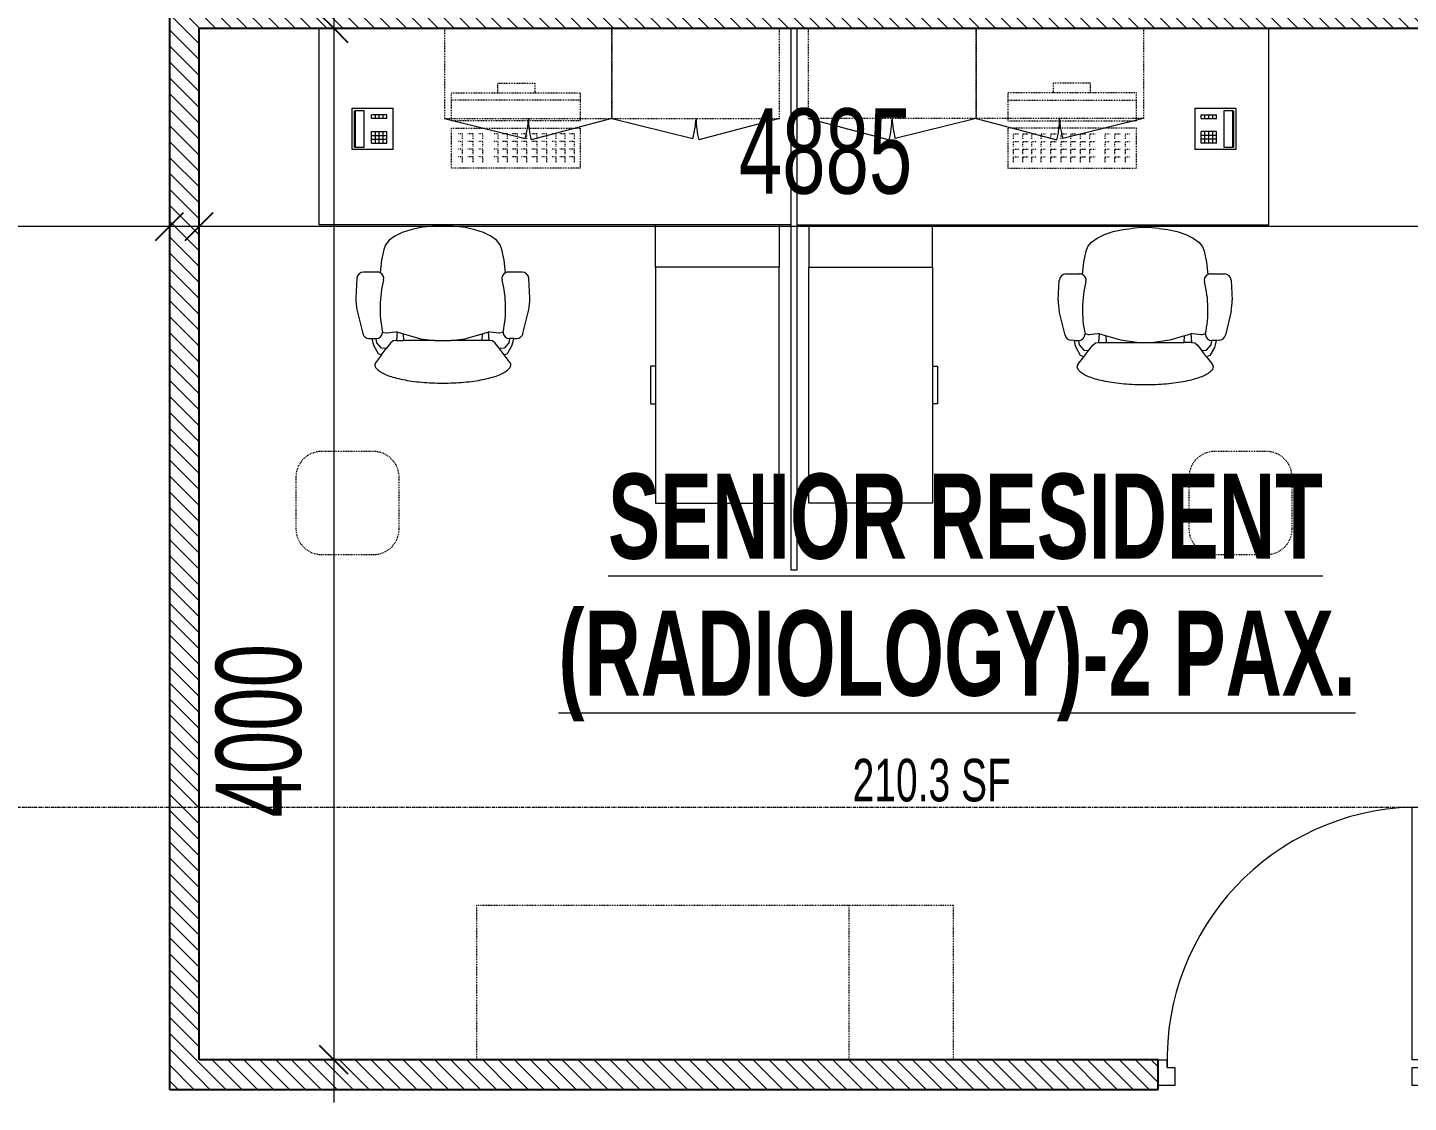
# Model space of a CAD drawing. Header units: millimetres. Extents: x -25222 to 91371, y -63339 to 20835.
# Drawn here: x 7885 to 13240, y -50534 to -46366 of the extents above; entities that cross this region are included whole.
import ezdxf

# ---------------------------------------------------------------- set-up
doc = ezdxf.new("R2010")
doc.units = ezdxf.units.MM
for name, pattern in [('Dash', [6.35, 3.175, -3.175]), ('Dash_2_', [6.35, 3.175, -3.175]), ('Grid Line', [22.225, 12.7, -3.175, 3.175, -3.175])]:
    doc.linetypes.add(name, pattern=pattern)
for name, color, linetype, lineweight in [('A-ANNO-DIMS', 211, 'Continuous', 9), ('A-ANNO-DIMS-110', 211, 'Continuous', 9), ('A-AREA-IDEN', 2, 'Continuous', 9), ('A-DOOR', 31, 'Continuous', 5), ('A-DOOR-FRAM', 31, 'Continuous', 5), ('A-GLAZ-CURT', 52, 'Continuous', 5), ('A-WALL', 113, 'Continuous', 5), ('A-WALL-PATT', 111, 'Continuous', 25), ('E-COMM', 2, 'Continuous', 5), ('I-FURN', 30, 'Continuous', 5), ('Q-CASE', 31, 'Continuous', 5), ('Q-CASE-HDLN', 31, 'Dash_2_', 5), ('Q-SPCQ', 91, 'Continuous', 5), ('S-GRID', 1, 'Continuous', 9)]:
    doc.layers.add(name, color=color, linetype=linetype, lineweight=lineweight)
doc.styles.add('Swis721 Cn BT_3', font='swissc.ttf', dxfattribs={"width": 0.8, "height": 165})
doc.styles.add('Swis721 Cn BT_9', font='swissc.ttf', dxfattribs={"width": 0.8, "height": 330})
doc.styles.add('Swis721 Cn BT_B', font='swisscb.ttf', dxfattribs={"width": 0.8, "height": 330})
doc.dimstyles.new('Diagonal_-3_mm_Swiss', dxfattribs={"dimscale": 304.8, "dimtxt": 333.106598, "dimasz": 0.360892, "dimexe": 0.360892, "dimexo": 0.541339, "dimgap": 0.072178, "dimtad": 1, "dimdec": 0, "dimzin": 0, "dimdsep": 46, "dimtxsty": 'Swis721 Cn BT_9', "dimblk1": 'OBLIQUE', "dimblk2": 'OBLIQUE', "dimsah": 1, "dimcen": 0.09, "dimdle": 0.541339, "dimazin": 0, "dimtfac": 1, "dimtdec": 4, "dimtix": 1, "dimtmove": 0, "dimatfit": 3, "dimfxl": 1, "dimtvp": 1, "dimtolj": 1, "dimtzin": 0, "dimarcsym": 2})
doc.dimstyles.new('Diagonal_-3_mm_Swiss_1', dxfattribs={"dimscale": 304.8, "dimtxt": 333.106598, "dimasz": 0.360892, "dimexe": 0.360892, "dimexo": 0.541339, "dimgap": 0.072178, "dimtad": 1, "dimdec": 0, "dimzin": 0, "dimdsep": 46, "dimtxsty": 'Swis721 Cn BT_9', "dimblk1": 'OBLIQUE', "dimblk2": 'OBLIQUE', "dimsah": 1, "dimcen": 0.09, "dimdle": 0.541339, "dimazin": 0, "dimtfac": 1, "dimtdec": 4, "dimtix": 1, "dimtmove": 2, "dimatfit": 3, "dimfxl": 1, "dimtvp": 1, "dimtolj": 1, "dimtzin": 0, "dimarcsym": 2})
pattern_1 = [(315, (14219.89, -54691.457), (30.869454, 30.869454), [])]

# ---------------------------------------------------------------- blocks, each defined once
blk = doc.blocks.new('CUPBOARD_wall_mount_double_door_adj_shelves - FIJO-146 _waterproof_-3240679-4_ FOURTH FLOOR - GA PLAN')
at = {"layer": 'Q-CASE', "color": 53, "lineweight": 9}
for p, q in [((-280.3, 350), (33.1, 432.8)), ((369.7, 350), (56.6, 427.4))]:
    blk.add_line(p, q, dxfattribs=at)
for centre, radius, start, end in [((-281.6, 350), 325.4, 360, 14.7356), ((370.7, 335.9), 327.2, 163.7618, 177.5361)]:
    blk.add_arc(centre, radius, start, end, dxfattribs=at)
at = {"layer": 'Q-CASE-HDLN', "color": 53, "linetype": 'Dash', "lineweight": 9}
for p, q in [((369.7, 350), (-280.3, 350)), ((-280.3, 350), (-280.3, 0)), ((369.7, 0), (369.7, 350)), ((-280.3, 0), (369.7, 0))]:
    blk.add_line(p, q, dxfattribs=at)
blk = doc.blocks.new('HermanMiller_Seating_AE11_Aeron_WorkChair - Std Tlt Adj Arms FabPds Size A-408849-4_ FOURTH FLOOR - GA PLAN')
at = {"layer": 'I-FURN', "color": 53, "lineweight": 9}
for p, q in [((-3.8, 333), (-96.8, 310.9)), ((117.2, 333), (39.3, 337)), ((-144.5, 268.2), (-174.6, 250.8)), ((-133.3, 271.4), (-144.5, 268.2)), ((-116.6, 274.8), (-133.3, 271.4)), ((-116.6, 274.8), (-117, 258.1)), ((-116.3, 286.7), (-116.6, 274.8)), ((141.3, 254.8), (141.3, 307.6)), ((-180.3, 238.1), (-210.6, 261.4)), ((-174.6, 250.8), (-180.3, 238.1)), ((-180.3, 238.1), (-154.1, 218)), ((-155.6, 225.4), (-154, 238.1)), ((-154.1, 218), (-155.6, 225.4)), ((-135.1, 203.5), (-154.1, 218)), ((-154, 238.1), (-133.3, 255.5)), ((-133.3, 255.5), (-117, 258.1)), ((-91.7, 233.4), (-95, 219.8)), ((-95, 219.8), (-95, 216.8)), ((-95, 216.8), (-92.1, 196)), ((187.1, 237.6), (138.4, 243)), ((229.2, 228.4), (187.1, 237.6)), ((247.2, 222.1), (229.2, 228.4)), ((264.4, 207.9), (247.2, 222.1)), ((-126.2, 193.1), (-135.1, 203.5)), ((-124.7, 179.7), (-126.2, 193.1)), ((-124.7, 179.7), (-124.6, 151.4)), ((-90.6, 176.6), (-124.7, 179.7)), ((-92.1, 196), (-90.6, 182.7)), ((-90.6, 182.7), (-90.6, 176.6)), ((280.2, 186.3), (264.4, 207.9)), ((294, 158.1), (280.2, 186.3)), ((-124.6, 151.4), (-98.7, 152.9)), ((-124.1, 32.9), (-124.6, 151.4)), ((-98.7, 152.9), (-115.8, 95)), ((305.3, 124.2), (294, 158.1)), ((313.7, 86), (305.3, 124.2)), ((-117.3, 86.1), (-124.1, 32.9)), ((-115.8, 95), (-117.3, 86.1)), ((317.7, 54.1), (313.7, 86)), ((-124.6, -151.4), (-124.1, -32.9)), ((-124.1, -32.9), (-117.3, -86.1)), ((-117.3, -86.1), (-115.8, -95)), ((-115.8, -95), (-98.7, -152.9)), ((305.3, -124.2), (313.7, -86)), ((313.7, -86), (317.7, -54.1)), ((-124.7, -179.7), (-124.6, -151.4)), ((-98.7, -152.9), (-124.6, -151.4)), ((280.2, -186.3), (294, -158.1)), ((294, -158.1), (305.3, -124.2)), ((-154.1, -218), (-135.1, -203.5)), ((-135.1, -203.5), (-126.2, -193.1)), ((-126.2, -193.1), (-124.7, -179.7)), ((-124.7, -179.7), (-90.6, -176.6)), ((-92.1, -196), (-95, -216.8)), ((-90.6, -182.7), (-92.1, -196)), ((-90.6, -176.6), (-90.6, -182.7)), ((247.2, -222.1), (264.4, -207.9)), ((264.4, -207.9), (280.2, -186.3)), ((-210.6, -261.4), (-180.3, -238.1)), ((-180.3, -238.1), (-154.1, -218)), ((-180.3, -238.1), (-174.6, -250.8)), ((-174.6, -250.8), (-144.5, -268.2)), ((-155.6, -225.4), (-154.1, -218)), ((-154, -238.1), (-155.6, -225.4)), ((-133.3, -255.5), (-154, -238.1)), ((-117, -258.1), (-133.3, -255.5)), ((-116.6, -274.8), (-117, -258.1)), ((-95, -216.8), (-95, -219.8)), ((-95, -219.8), (-91.7, -233.4)), ((138.4, -243), (187.1, -237.6)), ((141.3, -307.6), (141.3, -254.8)), ((187.1, -237.6), (229.2, -228.4)), ((229.2, -228.4), (247.2, -222.1)), ((-144.5, -268.2), (-133.3, -271.4)), ((-133.3, -271.4), (-116.6, -274.8)), ((-116.6, -274.8), (-116.3, -286.7)), ((-96.8, -310.9), (-3.8, -333)), ((39.3, -337), (117.2, -333))]:
    blk.add_line(p, q, dxfattribs=at)
for centre, radius, start, end in [((31.5, 184.8), 152.4, 87.0643, 103.3925), ((115.9, 307.6), 25.4, 0, 87.0643), ((-90.9, 286.2), 25.4, 103.3925, 178.698), ((-217.6, 252.3), 11.4, 52.4809, 89.3775), ((-91.6, 258.8), 25.4, 181.636, 262.725), ((-91.6, 258.8), 25.4, 262.725, 269.798), ((2.2, -197.8), 441.3, 75.7341, 102.2737), ((116.8, 252.9), 23.8, 255.7341, 335.4422), ((115.9, 254.8), 25.4, 332.4862, 360), ((456.9, -25.1), 583.5, 159.7776, 162.2357), ((-110.7, 0), 431.8, 352.8004, 7.1996), ((698.9, 0), 823.7, 177.709, 182.291), ((456.9, 25.1), 583.5, 197.7643, 200.2224), ((-217.6, -252.3), 11.4, 270.6225, 307.5191), ((-91.6, -258.8), 25.4, 97.275, 178.364), ((-91.6, -258.8), 25.4, 90.202, 97.275), ((2.2, 197.8), 441.3, 257.7263, 284.2659), ((116.8, -252.9), 23.8, 24.5578, 104.2659), ((115.9, -254.8), 25.4, 360, 27.5138), ((-90.9, -286.2), 25.4, 181.302, 256.6075), ((115.9, -307.6), 25.4, 272.9357, 360), ((31.5, -184.8), 152.4, 256.6075, 272.9357)]:
    blk.add_arc(centre, radius, start, end, dxfattribs=at)
blk.add_open_spline([(-217.5, 263.8), (-221.3, 263.8), (-228.7, 261.6), (-239.8, 251.9), (-250.3, 236), (-259.9, 214.3), (-268.5, 187.3), (-275.9, 155.7), (-281.8, 120.2), (-287.6, 69), (-290, 13.8), (-288.8, -41.4), (-285.3, -95.3), (-276.6, -157.6), (-260.4, -216.9), (-243.5, -248.7), (-228.7, -261.6), (-221.3, -263.8), (-217.5, -263.8)], degree=3, knots=[0, 0, 0, 0, 0.05, 0.1, 0.15, 0.2, 0.25, 0.3, 0.35, 0.4, 0.5, 0.55, 0.6, 0.7, 0.8, 0.9, 0.95, 1, 1, 1, 1], dxfattribs=at)
blk = doc.blocks.new('COMPUTER_desktop - ITNE-007-373771-4_ FOURTH FLOOR - GA PLAN')
at = {"layer": 'Q-SPCQ', "color": 53, "linetype": 'Dash', "lineweight": 9}
for p, q in [((-500, 155), (0, 155)), ((-500, 0), (-500, 155)), ((-478, 131), (-478, 111)), ((-478, 111), (-458, 111)), ((-440.8, 131), (-440.8, 111)), ((-440.8, 111), (-420.8, 111)), ((-406.5, 131), (-406.5, 111)), ((-406.5, 111), (-386.5, 111)), ((-370.5, 131), (-370.5, 111)), ((-370.5, 111), (-350.5, 111)), ((-332.1, 131), (-332.1, 111)), ((-332.1, 111), (-312.1, 111)), ((-292.3, 131), (-292.3, 111)), ((-292.3, 111), (-272.3, 111)), ((-255.8, 131), (-255.8, 111)), ((-255.8, 111), (-235.8, 111)), ((-217.3, 131), (-217.3, 111)), ((-217.3, 111), (-197.3, 111)), ((-181.4, 131), (-181.4, 111)), ((-181.4, 111), (-161.4, 111)), ((-122.2, 131), (-122.2, 111)), ((-122.2, 111), (-102.2, 111)), ((-84.2, 131), (-84.2, 111)), ((-84.2, 111), (-64.2, 111)), ((-43.2, 131), (-43.2, 111)), ((-43.2, 111), (-23.2, 111)), ((0, 155), (0, 0)), ((-478, 101), (-478, 81)), ((-478, 81), (-458, 81)), ((-478, 71), (-478, 51)), ((-440.8, 101), (-440.8, 81)), ((-440.8, 81), (-420.8, 81)), ((-440.8, 71), (-440.8, 51)), ((-406.5, 101), (-406.5, 81)), ((-406.5, 81), (-386.5, 81)), ((-406.5, 71), (-406.5, 51)), ((-370.5, 101), (-370.5, 81)), ((-370.5, 81), (-350.5, 81)), ((-370.5, 71), (-370.5, 51)), ((-332.1, 101), (-332.1, 81)), ((-332.1, 81), (-312.1, 81)), ((-332.1, 71), (-332.1, 51)), ((-292.3, 101), (-292.3, 81)), ((-292.3, 81), (-272.3, 81)), ((-292.3, 71), (-292.3, 51)), ((-255.8, 101), (-255.8, 81)), ((-255.8, 81), (-235.8, 81)), ((-255.8, 71), (-255.8, 51)), ((-217.3, 101), (-217.3, 81)), ((-217.3, 81), (-197.3, 81)), ((-217.3, 71), (-217.3, 51)), ((-181.4, 101), (-181.4, 81)), ((-181.4, 81), (-161.4, 81)), ((-181.4, 71), (-181.4, 51)), ((-122.2, 101), (-122.2, 81)), ((-122.2, 81), (-102.2, 81)), ((-122.2, 71), (-122.2, 51)), ((-84.2, 101), (-84.2, 81)), ((-84.2, 81), (-64.2, 81)), ((-84.2, 71), (-84.2, 51)), ((-43.2, 101), (-43.2, 81)), ((-43.2, 81), (-23.2, 81)), ((-43.2, 71), (-43.2, 51)), ((0, 0), (-500, 0)), ((-478, 51), (-458, 51)), ((-478, 41), (-478, 21)), ((-478, 21), (-458, 21)), ((-440.8, 51), (-420.8, 51)), ((-440.8, 41), (-440.8, 21)), ((-440.8, 21), (-420.8, 21)), ((-406.5, 51), (-386.5, 51)), ((-406.5, 41), (-406.5, 21)), ((-406.5, 21), (-386.5, 21)), ((-370.5, 51), (-350.5, 51)), ((-370.5, 41), (-370.5, 21)), ((-370.5, 21), (-350.5, 21)), ((-332.1, 51), (-312.1, 51)), ((-332.1, 41), (-332.1, 21)), ((-332.1, 21), (-312.1, 21)), ((-292.3, 51), (-272.3, 51)), ((-292.3, 41), (-292.3, 21)), ((-292.3, 21), (-272.3, 21)), ((-255.8, 51), (-235.8, 51)), ((-255.8, 41), (-255.8, 21)), ((-255.8, 21), (-235.8, 21)), ((-217.3, 51), (-197.3, 51)), ((-217.3, 41), (-217.3, 21)), ((-217.3, 21), (-197.3, 21)), ((-181.4, 51), (-161.4, 51)), ((-181.4, 41), (-181.4, 21)), ((-181.4, 21), (-161.4, 21)), ((-122.2, 51), (-102.2, 51)), ((-122.2, 41), (-122.2, 21)), ((-122.2, 21), (-102.2, 21)), ((-84.2, 51), (-64.2, 51)), ((-84.2, 41), (-84.2, 21)), ((-84.2, 21), (-64.2, 21)), ((-43.2, 51), (-23.2, 51)), ((-43.2, 41), (-43.2, 21)), ((-43.2, 21), (-23.2, 21)), ((0, 0), (-500, 0)), ((-500, -138), (-500, -29)), ((-500, -29), (0, -29)), ((0, -29), (0, -138)), ((-500, -109), (0, -109)), ((0, -138), (-500, -138)), ((-323.1, -175), (-323.1, -138)), ((-179.5, -138), (-179.5, -175)), ((-179.5, -175), (-323.1, -175))]:
    blk.add_line(p, q, dxfattribs=at)
blk = doc.blocks.new('TELEPHONE_handset2 - ITNE-049-356145-4_ FOURTH FLOOR - GA PLAN')
at = {"layer": 'E-COMM', "color": 53, "lineweight": 9}
for p, q in [((-80, -80), (-80, 80)), ((-80, 80), (80, 80)), ((-70, 70), (70, 70)), ((-70, 70), (-70, 68.1)), ((70, 68.1), (-70, 68.1)), ((-70, 68.1), (-70, 33.2)), ((70, 70), (70, 68.1)), ((70, 33.2), (70, 68.1)), ((80, 80), (80, -80)), ((-70, 33.2), (70, 33.2)), ((-55, 4.7), (-10, 4.7)), ((-55, 4.7), (-55, -55.1)), ((-40, 4.7), (-40, -55.1)), ((-25, 4.7), (-25, -55.1)), ((-10, 4.7), (-10, -55.1)), ((40, 4.7), (55, 4.7)), ((40, -55.1), (40, 4.7)), ((55, -55.1), (55, 4.7)), ((-55, -10.2), (-10, -10.2)), ((-55, -25.2), (-10, -25.2)), ((-55, -40.1), (-10, -40.1)), ((40, -10.2), (55, -10.2)), ((40, -25.2), (55, -25.2)), ((40, -40.1), (55, -40.1)), ((-80, -80), (80, -80)), ((-55, -55.1), (-10, -55.1)), ((40, -55.1), (55, -55.1))]:
    blk.add_line(p, q, dxfattribs=at)
blk = doc.blocks.new('STOOL_adj_mobile - FQBS-052-373576-4_ FOURTH FLOOR - GA PLAN')
at = {"layer": 'I-FURN', "color": 53, "linetype": 'Dash', "lineweight": 9}
for p, q in [((-150, -90), (-350, -90)), ((-450, -190), (-450, -390)), ((-50, -390), (-50, -190)), ((-350, -490), (-150, -490))]:
    blk.add_line(p, q, dxfattribs=at)
for centre, start, end in [((-350, -190), 90, 180), ((-150, -190), 360, 90), ((-350, -390), 180, 270), ((-150, -390), 270, 0)]:
    blk.add_arc(centre, 100, start, end, dxfattribs=at)
blk = doc.blocks.new('Steelcase_Studio_HeightAdjustableDesk_SlimLeg - 72W-V86-4_ FOURTH FLOOR - GA PLAN')
at = {"layer": 'I-FURN', "color": 53, "lineweight": 9}
for p, q in [((0, 0), (0, 762)), ((1828.8, 0), (0, 0))]:
    blk.add_line(p, q, dxfattribs=at)
blk = doc.blocks.new('Steelcase - Currency Enhanced - Lateral File - 1H - 18_875D x 36W-V34-4_ FOURTH FLOOR - GA PLAN')
at = {"layer": 'I-FURN', "color": 53, "lineweight": 9}
for p, q in [((0, 479.4), (164.6, 479.4)), ((0, 0), (0, 479.4)), ((164.6, 0), (0, 0))]:
    blk.add_line(p, q, dxfattribs=at)
blk = doc.blocks.new('Steelcase - Currency Enhanced - Lateral File - 1H - 18_875D x 36W-V35-4_ FOURTH FLOOR - GA PLAN')
at = {"layer": 'I-FURN', "color": 53, "lineweight": 9}
for p, q in [((914.4, 0), (0, 0)), ((0, 0), (0, -479.4)), ((914.4, -479.4), (914.4, 0)), ((0, -479.4), (914.4, -479.4)), ((384.2, -479.4), (384.2, -498.6)), ((530.2, -498.6), (530.2, -479.4)), ((384.2, -498.6), (530.2, -498.6))]:
    blk.add_line(p, q, dxfattribs=at)
blk = doc.blocks.new('CUPBOARD_wall_mount_double_door_adj_shelves - FIJO-146 _waterproof_-3240680-4_ FOURTH FLOOR - GA PLAN')
at = {"layer": 'Q-CASE', "color": 53, "lineweight": 9}
for p, q in [((-280.3, -350), (33.1, -432.8)), ((369.7, -350), (56.6, -427.4))]:
    blk.add_line(p, q, dxfattribs=at)
for centre, radius, start, end in [((-281.6, -350), 325.4, 345.2644, 0), ((370.7, -335.9), 327.2, 182.4639, 196.2382)]:
    blk.add_arc(centre, radius, start, end, dxfattribs=at)
at = {"layer": 'Q-CASE-HDLN', "color": 53, "linetype": 'Dash', "lineweight": 9}
for p, q in [((-280.3, -350), (-280.3, 0)), ((-280.3, 0), (369.7, 0)), ((369.7, 0), (369.7, -350)), ((369.7, -350), (-280.3, -350))]:
    blk.add_line(p, q, dxfattribs=at)
blk = doc.blocks.new('HermanMiller_Seating_AE11_Aeron_WorkChair - Std Tlt Adj Arms FabPds Size A-438281-4_ FOURTH FLOOR - GA PLAN')
at = {"layer": 'I-FURN', "color": 53, "lineweight": 9}
for p, q in [((-96.8, 310.9), (-3.8, 333)), ((39.3, 337), (117.2, 333)), ((-174.6, 250.8), (-144.5, 268.2)), ((-144.5, 268.2), (-133.3, 271.4)), ((-133.3, 271.4), (-116.6, 274.8)), ((-116.6, 274.8), (-117, 258.1)), ((-116.6, 274.8), (-116.3, 286.7)), ((141.3, 307.6), (141.3, 254.8)), ((-210.6, 261.4), (-180.3, 238.1)), ((-180.3, 238.1), (-174.6, 250.8)), ((-180.3, 238.1), (-154.1, 218)), ((-154, 238.1), (-155.6, 225.4)), ((-155.6, 225.4), (-154.1, 218)), ((-154.1, 218), (-135.1, 203.5)), ((-133.3, 255.5), (-154, 238.1)), ((-117, 258.1), (-133.3, 255.5)), ((-95, 219.8), (-91.7, 233.4)), ((-95, 216.8), (-95, 219.8)), ((-92.1, 196), (-95, 216.8)), ((138.4, 243), (187.1, 237.6)), ((187.1, 237.6), (229.2, 228.4)), ((229.2, 228.4), (247.2, 222.1)), ((247.2, 222.1), (264.4, 207.9)), ((-135.1, 203.5), (-126.2, 193.1)), ((-126.2, 193.1), (-124.7, 179.7)), ((-124.7, 179.7), (-124.6, 151.4)), ((-124.7, 179.7), (-90.6, 176.6)), ((-90.6, 182.7), (-92.1, 196)), ((-90.6, 176.6), (-90.6, 182.7)), ((264.4, 207.9), (280.2, 186.3)), ((280.2, 186.3), (294, 158.1)), ((-98.7, 152.9), (-124.6, 151.4)), ((-124.6, 151.4), (-124.1, 32.9)), ((-115.8, 95), (-98.7, 152.9)), ((294, 158.1), (305.3, 124.2)), ((305.3, 124.2), (313.7, 86)), ((-124.1, 32.9), (-117.3, 86.1)), ((-117.3, 86.1), (-115.8, 95)), ((313.7, 86), (317.7, 54.1)), ((-124.1, -32.9), (-124.6, -151.4)), ((-117.3, -86.1), (-124.1, -32.9)), ((-115.8, -95), (-117.3, -86.1)), ((-98.7, -152.9), (-115.8, -95)), ((313.7, -86), (305.3, -124.2)), ((317.7, -54.1), (313.7, -86)), ((-124.7, -179.7), (-124.6, -151.4)), ((-124.6, -151.4), (-98.7, -152.9)), ((294, -158.1), (280.2, -186.3)), ((305.3, -124.2), (294, -158.1)), ((-135.1, -203.5), (-154.1, -218)), ((-126.2, -193.1), (-135.1, -203.5)), ((-124.7, -179.7), (-126.2, -193.1)), ((-90.6, -176.6), (-124.7, -179.7)), ((-95, -216.8), (-92.1, -196)), ((-92.1, -196), (-90.6, -182.7)), ((-90.6, -182.7), (-90.6, -176.6)), ((264.4, -207.9), (247.2, -222.1)), ((280.2, -186.3), (264.4, -207.9)), ((-180.3, -238.1), (-210.6, -261.4)), ((-180.3, -238.1), (-154.1, -218)), ((-174.6, -250.8), (-180.3, -238.1)), ((-144.5, -268.2), (-174.6, -250.8)), ((-154.1, -218), (-155.6, -225.4)), ((-155.6, -225.4), (-154, -238.1)), ((-154, -238.1), (-133.3, -255.5)), ((-133.3, -255.5), (-117, -258.1)), ((-116.6, -274.8), (-117, -258.1)), ((-95, -219.8), (-95, -216.8)), ((-91.7, -233.4), (-95, -219.8)), ((187.1, -237.6), (138.4, -243)), ((141.3, -254.8), (141.3, -307.6)), ((229.2, -228.4), (187.1, -237.6)), ((247.2, -222.1), (229.2, -228.4)), ((-133.3, -271.4), (-144.5, -268.2)), ((-116.6, -274.8), (-133.3, -271.4)), ((-116.3, -286.7), (-116.6, -274.8)), ((-3.8, -333), (-96.8, -310.9)), ((117.2, -333), (39.3, -337))]:
    blk.add_line(p, q, dxfattribs=at)
for centre, radius, start, end in [((31.5, 184.8), 152.4, 87.0643, 103.3925), ((115.9, 307.6), 25.4, 0, 87.0643), ((-90.9, 286.2), 25.4, 103.3925, 178.698), ((-217.6, 252.3), 11.4, 52.4809, 89.3775), ((-91.6, 258.8), 25.4, 181.636, 262.725), ((-91.6, 258.8), 25.4, 262.725, 269.798), ((2.2, -197.8), 441.3, 75.7341, 102.2737), ((116.8, 252.9), 23.8, 255.7341, 335.4422), ((115.9, 254.8), 25.4, 332.4862, 0), ((456.9, -25.1), 583.5, 159.7776, 162.2357), ((-110.7, 0), 431.8, 352.8004, 7.1996), ((698.9, 0), 823.7, 177.709, 182.291), ((456.9, 25.1), 583.5, 197.7643, 200.2224), ((-217.6, -252.3), 11.4, 270.6225, 307.5191), ((-91.6, -258.8), 25.4, 97.275, 178.364), ((-91.6, -258.8), 25.4, 90.202, 97.275), ((2.2, 197.8), 441.3, 257.7263, 284.2659), ((116.8, -252.9), 23.8, 24.5578, 104.2659), ((115.9, -254.8), 25.4, 0, 27.5138), ((-90.9, -286.2), 25.4, 181.302, 256.6075), ((115.9, -307.6), 25.4, 272.9357, 0), ((31.5, -184.8), 152.4, 256.6075, 272.9357)]:
    blk.add_arc(centre, radius, start, end, dxfattribs=at)
blk.add_open_spline([(-217.5, -263.8), (-221.3, -263.8), (-228.7, -261.6), (-243.5, -248.7), (-260.4, -216.9), (-276.6, -157.6), (-285.3, -95.3), (-288.8, -41.4), (-290, 13.8), (-287.6, 69), (-281.8, 120.2), (-275.9, 155.7), (-268.5, 187.3), (-259.9, 214.3), (-250.3, 236), (-239.8, 251.9), (-228.7, 261.6), (-221.3, 263.8), (-217.5, 263.8)], degree=3, knots=[-1, -1, -1, -1, -0.95, -0.9, -0.8, -0.7, -0.6, -0.55, -0.5, -0.4, -0.35, -0.3, -0.25, -0.2, -0.15, -0.1, -0.05, 0, 0, 0, 0], dxfattribs=at)
blk = doc.blocks.new('COMPUTER_desktop - ITNE-007-356155-4_ FOURTH FLOOR - GA PLAN')
at = {"layer": 'Q-SPCQ', "color": 53, "linetype": 'Dash', "lineweight": 9}
for p, q in [((-323.1, 175), (-323.1, 138)), ((-179.5, 175), (-323.1, 175)), ((-179.5, 138), (-179.5, 175)), ((-500, 138), (-500, 29)), ((0, 138), (-500, 138)), ((-500, 109), (0, 109)), ((0, 29), (0, 138)), ((-500, 29), (0, 29)), ((0, 0), (-500, 0)), ((-500, 0), (-500, -155)), ((0, 0), (-500, 0)), ((0, -155), (0, 0)), ((-478, -41), (-478, -21)), ((-478, -21), (-458, -21)), ((-478, -71), (-478, -51)), ((-478, -51), (-458, -51)), ((-440.8, -41), (-440.8, -21)), ((-440.8, -21), (-420.8, -21)), ((-440.8, -71), (-440.8, -51)), ((-440.8, -51), (-420.8, -51)), ((-406.5, -41), (-406.5, -21)), ((-406.5, -21), (-386.5, -21)), ((-406.5, -71), (-406.5, -51)), ((-406.5, -51), (-386.5, -51)), ((-370.5, -41), (-370.5, -21)), ((-370.5, -21), (-350.5, -21)), ((-370.5, -71), (-370.5, -51)), ((-370.5, -51), (-350.5, -51)), ((-332.1, -41), (-332.1, -21)), ((-332.1, -21), (-312.1, -21)), ((-332.1, -71), (-332.1, -51)), ((-332.1, -51), (-312.1, -51)), ((-292.3, -41), (-292.3, -21)), ((-292.3, -21), (-272.3, -21)), ((-292.3, -71), (-292.3, -51)), ((-292.3, -51), (-272.3, -51)), ((-255.8, -41), (-255.8, -21)), ((-255.8, -21), (-235.8, -21)), ((-255.8, -71), (-255.8, -51)), ((-255.8, -51), (-235.8, -51)), ((-217.3, -41), (-217.3, -21)), ((-217.3, -21), (-197.3, -21)), ((-217.3, -71), (-217.3, -51)), ((-217.3, -51), (-197.3, -51)), ((-181.4, -41), (-181.4, -21)), ((-181.4, -21), (-161.4, -21)), ((-181.4, -71), (-181.4, -51)), ((-181.4, -51), (-161.4, -51)), ((-122.2, -41), (-122.2, -21)), ((-122.2, -21), (-102.2, -21)), ((-122.2, -71), (-122.2, -51)), ((-122.2, -51), (-102.2, -51)), ((-84.2, -41), (-84.2, -21)), ((-84.2, -21), (-64.2, -21)), ((-84.2, -71), (-84.2, -51)), ((-84.2, -51), (-64.2, -51)), ((-43.2, -41), (-43.2, -21)), ((-43.2, -21), (-23.2, -21)), ((-43.2, -71), (-43.2, -51)), ((-43.2, -51), (-23.2, -51)), ((-478, -101), (-478, -81)), ((-478, -81), (-458, -81)), ((-440.8, -101), (-440.8, -81)), ((-440.8, -81), (-420.8, -81)), ((-406.5, -101), (-406.5, -81)), ((-406.5, -81), (-386.5, -81)), ((-370.5, -101), (-370.5, -81)), ((-370.5, -81), (-350.5, -81)), ((-332.1, -101), (-332.1, -81)), ((-332.1, -81), (-312.1, -81)), ((-292.3, -101), (-292.3, -81)), ((-292.3, -81), (-272.3, -81)), ((-255.8, -101), (-255.8, -81)), ((-255.8, -81), (-235.8, -81)), ((-217.3, -101), (-217.3, -81)), ((-217.3, -81), (-197.3, -81)), ((-181.4, -101), (-181.4, -81)), ((-181.4, -81), (-161.4, -81)), ((-122.2, -101), (-122.2, -81)), ((-122.2, -81), (-102.2, -81)), ((-84.2, -101), (-84.2, -81)), ((-84.2, -81), (-64.2, -81)), ((-43.2, -101), (-43.2, -81)), ((-43.2, -81), (-23.2, -81)), ((-500, -155), (0, -155)), ((-478, -131), (-478, -111)), ((-478, -111), (-458, -111)), ((-440.8, -131), (-440.8, -111)), ((-440.8, -111), (-420.8, -111)), ((-406.5, -131), (-406.5, -111)), ((-406.5, -111), (-386.5, -111)), ((-370.5, -131), (-370.5, -111)), ((-370.5, -111), (-350.5, -111)), ((-332.1, -131), (-332.1, -111)), ((-332.1, -111), (-312.1, -111)), ((-292.3, -131), (-292.3, -111)), ((-292.3, -111), (-272.3, -111)), ((-255.8, -131), (-255.8, -111)), ((-255.8, -111), (-235.8, -111)), ((-217.3, -131), (-217.3, -111)), ((-217.3, -111), (-197.3, -111)), ((-181.4, -131), (-181.4, -111)), ((-181.4, -111), (-161.4, -111)), ((-122.2, -131), (-122.2, -111)), ((-122.2, -111), (-102.2, -111)), ((-84.2, -131), (-84.2, -111)), ((-84.2, -111), (-64.2, -111)), ((-43.2, -131), (-43.2, -111)), ((-43.2, -111), (-23.2, -111))]:
    blk.add_line(p, q, dxfattribs=at)
blk = doc.blocks.new('TELEPHONE_handset2 - ITNE-049-373772-4_ FOURTH FLOOR - GA PLAN')
at = {"layer": 'E-COMM', "color": 53, "lineweight": 9}
for p, q in [((-80, -80), (-80, 80)), ((80, 80), (-80, 80)), ((-55, 55.1), (-10, 55.1)), ((-55, -4.7), (-55, 55.1)), ((-40, -4.7), (-40, 55.1)), ((-25, -4.7), (-25, 55.1)), ((-10, -4.7), (-10, 55.1)), ((40, 55.1), (55, 55.1)), ((40, 55.1), (40, -4.7)), ((55, 55.1), (55, -4.7)), ((80, 80), (80, -80)), ((-55, 40.1), (-10, 40.1)), ((-55, 25.2), (-10, 25.2)), ((-55, 10.2), (-10, 10.2)), ((40, 40.1), (55, 40.1)), ((40, 25.2), (55, 25.2)), ((40, 10.2), (55, 10.2)), ((-70, -33.2), (-70, -68.1)), ((70, -33.2), (-70, -33.2)), ((-55, -4.7), (-10, -4.7)), ((40, -4.7), (55, -4.7)), ((70, -68.1), (70, -33.2)), ((80, -80), (-80, -80)), ((-70, -68.1), (70, -68.1)), ((-70, -68.1), (-70, -70)), ((70, -70), (-70, -70)), ((70, -68.1), (70, -70))]:
    blk.add_line(p, q, dxfattribs=at)
blk = doc.blocks.new('STOOL_adj_mobile - FQBS-052-356158-4_ FOURTH FLOOR - GA PLAN')
at = {"layer": 'I-FURN', "color": 53, "linetype": 'Dash', "lineweight": 9}
for p, q in [((-150, 490), (-350, 490)), ((-450, 390), (-450, 190)), ((-50, 190), (-50, 390)), ((-350, 90), (-150, 90))]:
    blk.add_line(p, q, dxfattribs=at)
for centre, start, end in [((-350, 390), 90, 180), ((-150, 390), 360, 90), ((-350, 190), 180, 270), ((-150, 190), 270, 360)]:
    blk.add_arc(centre, 100, start, end, dxfattribs=at)
blk = doc.blocks.new('Steelcase_Studio_HeightAdjustableDesk_SlimLeg - 72W-V87-4_ FOURTH FLOOR - GA PLAN')
at = {"layer": 'I-FURN', "color": 53, "lineweight": 9}
for p, q in [((1828.8, 0), (0, 0)), ((0, 0), (0, -762))]:
    blk.add_line(p, q, dxfattribs=at)
blk = doc.blocks.new('Steelcase - Currency Enhanced - Lateral File - 1H - 18_875D x 36W-1866441-4_ FOURTH FLOOR - GA PLAN')
at = {"layer": 'I-FURN', "color": 53, "lineweight": 9}
for p, q in [((164.6, 0), (0, 0)), ((0, 0), (0, -479.4)), ((0, -479.4), (164.6, -479.4))]:
    blk.add_line(p, q, dxfattribs=at)
blk = doc.blocks.new('Steelcase - Currency Enhanced - Lateral File - 1H - 18_875D x 36W-1866442-4_ FOURTH FLOOR - GA PLAN')
at = {"layer": 'I-FURN', "color": 53, "lineweight": 9}
for p, q in [((384.2, 498.6), (530.2, 498.6)), ((384.2, 479.4), (384.2, 498.6)), ((530.2, 498.6), (530.2, 479.4)), ((0, 479.4), (914.4, 479.4)), ((0, 0), (0, 479.4)), ((914.4, 479.4), (914.4, 0)), ((914.4, 0), (0, 0))]:
    blk.add_line(p, q, dxfattribs=at)
blk = doc.blocks.new('System Panel - Glazed-2780856-4_ FOURTH FLOOR - GA PLAN')
at = {"layer": 'A-GLAZ-CURT', "color": 10, "lineweight": 9}
for p, q in [((1050, 44.45), (-1050, 44.45)), ((-1050, 44.45), (-1050, 19.05)), ((-1050, 19.05), (1050, 19.05)), ((1050, 19.05), (1050, 44.45))]:
    blk.add_line(p, q, dxfattribs=at)
blk = doc.blocks.new('COUCH_examination_mobile2 - MMBE-023-373574-4_ FOURTH FLOOR - GA PLAN')
at = {"layer": 'I-FURN', "color": 53, "linetype": 'Dash', "lineweight": 9}
for p, q in [((100, 1310), (-500, 1310)), ((100, 1310), (100, 1260)), ((100, 1260), (100, -90)), ((100, -90), (100, -135)), ((100, -134.4), (-500, -134.4)), ((100, -134.4), (100, -152.9)), ((100, -152.9), (100, -434.6)), ((100, -434.6), (100, -501.5)), ((100, -501.5), (100, -540.3)), ((-500, -540.3), (100, -540.3))]:
    blk.add_line(p, q, dxfattribs=at)
blk = doc.blocks.new('MM-HOSPITAL A_B BLOCK 2022_05_19_Interiors_rvt-1-4_ FOURTH FLOOR - GA PLAN')
at = {"color": 53, "lineweight": 9}
for name, p in [('Steelcase_Studio_HeightAdjustableDesk_SlimLeg - 72W-V86-4_ FOURTH FLOOR - GA PLAN', (9016.2, -47130.7)), ('CUPBOARD_wall_mount_double_door_adj_shelves - FIJO-146 _waterproof_-3240680-4_ FOURTH FLOOR - GA PLAN', (11194, -46368.7)), ('CUPBOARD_wall_mount_double_door_adj_shelves - FIJO-146 _waterproof_-3240680-4_ FOURTH FLOOR - GA PLAN', (11844, -46368.7)), ('COMPUTER_desktop - ITNE-007-356155-4_ FOURTH FLOOR - GA PLAN', (12186.5, -46756.5))]:
    blk.add_blockref(name, p, dxfattribs=at)
for name, p, rotation in [('CUPBOARD_wall_mount_double_door_adj_shelves - FIJO-146 _waterproof_-3240679-4_ FOURTH FLOOR - GA PLAN', (9871.4, -46368.7), 180), ('CUPBOARD_wall_mount_double_door_adj_shelves - FIJO-146 _waterproof_-3240679-4_ FOURTH FLOOR - GA PLAN', (10521.4, -46368.7), 180), ('System Panel - Glazed-2780856-4_ FOURTH FLOOR - GA PLAN', (10826, -47418.7), 269.9999999999995), ('Steelcase_Studio_HeightAdjustableDesk_SlimLeg - 72W-V87-4_ FOURTH FLOOR - GA PLAN', (12699.2, -47130.7), 180), ('COMPUTER_desktop - ITNE-007-373771-4_ FOURTH FLOOR - GA PLAN', (9528.9, -46756.5), 180), ('TELEPHONE_handset2 - ITNE-049-356145-4_ FOURTH FLOOR - GA PLAN', (9223.7, -46759.2), 90.00000000000081), ('TELEPHONE_handset2 - ITNE-049-373772-4_ FOURTH FLOOR - GA PLAN', (12491.7, -46759.2), 90.0000000000005), ('HermanMiller_Seating_AE11_Aeron_WorkChair - Std Tlt Adj Arms FabPds Size A-408849-4_ FOURTH FLOOR - GA PLAN', (9495.7, -47455.2), 90.00000000000006), ('Steelcase - Currency Enhanced - Lateral File - 1H - 18_875D x 36W-V34-4_ FOURTH FLOOR - GA PLAN', (10800, -47295.3), 90.00000000000061), ('Steelcase - Currency Enhanced - Lateral File - 1H - 18_875D x 36W-1866441-4_ FOURTH FLOOR - GA PLAN', (10915.4, -47295.3), 90.00000000000067), ('HermanMiller_Seating_AE11_Aeron_WorkChair - Std Tlt Adj Arms FabPds Size A-438281-4_ FOURTH FLOOR - GA PLAN', (12219.7, -47462.5), 90.00000000000092), ('Steelcase - Currency Enhanced - Lateral File - 1H - 18_875D x 36W-V35-4_ FOURTH FLOOR - GA PLAN', (10800, -47295.3), 270.0000000000007), ('Steelcase - Currency Enhanced - Lateral File - 1H - 18_875D x 36W-1866442-4_ FOURTH FLOOR - GA PLAN', (10915.4, -47295.3), 270.0000000000006), ('STOOL_adj_mobile - FQBS-052-373576-4_ FOURTH FLOOR - GA PLAN', (9416, -48459.7), 270.0000000000019), ('STOOL_adj_mobile - FQBS-052-356158-4_ FOURTH FLOOR - GA PLAN', (12299.5, -48459.7), 269.9999999999986), ('COUCH_examination_mobile2 - MMBE-023-373574-4_ FOURTH FLOOR - GA PLAN', (10936, -49868.7), 89.99999999999478)]:
    blk.add_blockref(name, p, dxfattribs=dict(at, rotation=rotation))
blk = doc.blocks.new('DC_SglFl-W-Int - D _1_05-7333344-4_ FOURTH FLOOR - GA PLAN')
at = {"layer": 'A-DOOR'}
for p, q in [((460, 57.5), (460, 1037.5)), ((460, 1037.5), (490, 1037.5)), ((490, 1037.5), (490, 57.5)), ((490, 57.5), (460, 57.5))]:
    blk.add_line(p, q, dxfattribs=at)
blk.add_arc((490, 57.5), 980.5, 91.7534, 181.7534, dxfattribs=at)
at = {"layer": 'A-DOOR-FRAM'}
for p, q in [((-525, -42.5), (-525, 57.5)), ((-525, 57.5), (-490, 57.5)), ((-490, 27.5), (-490, 57.5)), ((490, 57.5), (525, 57.5)), ((490, 27.5), (490, 57.5)), ((525, 57.5), (525, -42.5)), ((-490, 27.5), (-460, 27.5)), ((-460, 27.5), (-460, -42.5)), ((460, 27.5), (490, 27.5)), ((460, -42.5), (460, 27.5)), ((-460, -42.5), (-525, -42.5)), ((525, -42.5), (460, -42.5))]:
    blk.add_line(p, q, dxfattribs=at)
blk = doc.blocks.new('DIMBLOCK142-4_ FOURTH FLOOR - GA PLAN')
at = {"layer": 'A-ANNO-DIMS-110', "transparency": 16777216}
for p, q in [((8550.1, -47050.4), (8550.1, -47247.6)), ((8550.1, -47137.6), (8550.1, -47050.4)), ((13435.1, -47050.4), (13435.1, -47247.6)), ((13435.1, -47137.6), (13435.1, -47050.4)), ((13600.1, -47137.6), (8385.1, -47137.6))]:
    blk.add_line(p, q, dxfattribs=at)
at = {"layer": 'A-ANNO-DIMS-110', "lineweight": 25, "transparency": 16777216}
for p, q in [((8550.1, -47137.6), (8605.1, -47082.6)), ((13435.1, -47137.6), (13490.1, -47082.6)), ((8550.1, -47137.6), (8495.1, -47192.6)), ((13435.1, -47137.6), (13380.1, -47192.6))]:
    blk.add_line(p, q, dxfattribs=at)
at = {"layer": 'A-ANNO-DIMS-110', "color": 0, "transparency": 16777216, "insert": (10643.7, -46679.8), "char_height": 330, "width": 837.525, "attachment_point": 1, "line_spacing_factor": 0.961347, "style": 'Swis721 Cn BT_9'}
blk.add_mtext('4885', dxfattribs=at)
blk = doc.blocks.new('_Oblique')
at = {"color": 0, "linetype": 'ByBlock', "lineweight": -2}
blk.add_line((-0.5, -0.5), (0.5, 0.5), dxfattribs=at)
blk = doc.blocks.new('DIMBLOCK151-4_ FOURTH FLOOR - GA PLAN')
at = {"layer": 'A-ANNO-DIMS-110', "transparency": 16777216}
for p, q in [((9072.8, -46203.7), (9072.8, -50533.7)), ((8985.6, -46368.7), (9182.8, -46368.7)), ((9072.8, -46368.7), (8985.6, -46368.7)), ((8985.6, -50368.7), (9182.8, -50368.7)), ((9072.8, -50368.7), (8985.6, -50368.7))]:
    blk.add_line(p, q, dxfattribs=at)
at = {"layer": 'A-ANNO-DIMS-110', "lineweight": 25, "transparency": 16777216}
for p, q in [((9072.8, -46368.7), (9017.8, -46313.7)), ((9072.8, -46368.7), (9127.8, -46423.7)), ((9072.8, -50368.7), (9017.8, -50313.7)), ((9072.8, -50368.7), (9127.8, -50423.7))]:
    blk.add_line(p, q, dxfattribs=at)
at = {"layer": 'A-ANNO-DIMS-110', "color": 0, "transparency": 16777216, "insert": (8615.1, -49429.1), "char_height": 330, "width": 837.525, "attachment_point": 1, "rotation": 90, "line_spacing_factor": 0.961347, "style": 'Swis721 Cn BT_9'}
blk.add_mtext('4000', dxfattribs=at)
blk = doc.blocks.new('DIMBLOCK192-4_ FOURTH FLOOR - GA PLAN')
at = {"layer": 'A-ANNO-DIMS-110', "transparency": 16777216}
for p, q in [((6035.1, -47050.4), (6035.1, -47247.6)), ((6035.1, -47137.6), (6035.1, -47050.4)), ((8435.1, -47050.4), (8435.1, -47247.6)), ((8435.1, -47137.6), (8435.1, -47050.4)), ((8600.1, -47137.6), (5870.1, -47137.6))]:
    blk.add_line(p, q, dxfattribs=at)
at = {"layer": 'A-ANNO-DIMS-110', "lineweight": 25, "transparency": 16777216}
for p, q in [((6035.1, -47137.6), (6090.1, -47082.6)), ((8435.1, -47137.6), (8490.1, -47082.6)), ((6035.1, -47137.6), (5980.1, -47192.6)), ((8435.1, -47137.6), (8380.1, -47192.6))]:
    blk.add_line(p, q, dxfattribs=at)
at = {"layer": 'A-ANNO-DIMS-110', "color": 0, "transparency": 16777216, "insert": (6886.2, -46679.8), "char_height": 330, "width": 837.525, "attachment_point": 1, "line_spacing_factor": 0.961347, "style": 'Swis721 Cn BT_9'}
blk.add_mtext('2400', dxfattribs=at)

msp = doc.modelspace()

# ---------------------------------------------------------------- hatches: boundary and pattern name
at = {"layer": 'A-WALL-PATT', "lineweight": 5}
h = msp.add_hatch(dxfattribs=at)
h.set_pattern_fill('FP_1', color=9, style=0, pattern_type=2)
h.set_pattern_definition(pattern_1)
h.paths.add_polyline_path([(8435.1, -50483.7), (8550.1, -50483.7), (8550.1, -46253.7), (8435.1, -46253.7), (8435.1, -50186.8)], flags=0)
h = msp.add_hatch(dxfattribs=at)
h.set_pattern_fill('FP_1', color=9, style=0, pattern_type=2)
h.set_pattern_definition(pattern_1)
h.paths.add_polyline_path([(19655.4, -46368.7), (41150.1, -46368.7), (41150.1, -46253.7), (8550.1, -46253.7), (8550.1, -46368.7), (19630, -46368.7)], flags=0)
h = msp.add_hatch(dxfattribs=at)
h.set_pattern_fill('FP_1', color=9, style=0, pattern_type=2)
h.set_pattern_definition(pattern_1)
h.paths.add_polyline_path([(15910.1, -50483.7), (16362.6, -50483.7), (16362.6, -50368.7), (13320.1, -50368.7), (13320.1, -50483.7), (15216.4, -50483.7)], flags=0)
h.paths.add_polyline_path([(9676, -50483.7), (12270.1, -50483.7), (12270.1, -50368.7), (8550.1, -50368.7), (8550.1, -50483.7)], flags=0)
h.paths.add_polyline_path([(17527.6, -50483.7), (17527.6, -50368.7), (17412.6, -50368.7), (17412.6, -50483.7)], flags=0)

# ---------------------------------------------------------------- linework, layer by layer
at = {"layer": 'A-WALL', "lineweight": 25}
for p, q in [((8435.1, -46253.7), (8435.1, -50483.7)), ((8550.1, -50368.7), (8550.1, -46368.7)), ((8550.1, -46368.7), (13435.1, -46368.7)), ((12270.1, -50368.7), (8550.1, -50368.7)), ((12270.1, -50483.7), (12270.1, -50368.7)), ((8435.1, -50483.7), (12270.1, -50483.7))]:
    msp.add_line(p, q, dxfattribs=at)
at = {"layer": 'S-GRID', "linetype": 'Grid Line'}
msp.add_line((-24562.2, -49388.7), (90711.2, -49388.7), dxfattribs=at)

# ---------------------------------------------------------------- block references
at = {"lineweight": 5}
msp.add_blockref('MM-HOSPITAL A_B BLOCK 2022_05_19_Interiors_rvt-1-4_ FOURTH FLOOR - GA PLAN', (0, 0), dxfattribs=at)
at = {"layer": 'A-DOOR'}
msp.add_blockref('DC_SglFl-W-Int - D _1_05-7333344-4_ FOURTH FLOOR - GA PLAN', (12795.1, -50426.2), dxfattribs=at)

# ---------------------------------------------------------------- texts
at = {"layer": 'A-AREA-IDEN', "attachment_point": 1}
for s, insert, char_height, width, style in [('\\LSENIOR RESIDENT', (10136.6, -48095.6), 330, 3146.463, 'Swis721 Cn BT_B'), ('\\L(RADIOLOGY)-2 PAX.', (9944.5, -48626.8), 330, 3612.083, 'Swis721 Cn BT_B'), ('210.3 SF', (11085, -49201.6), 165, 698.43, 'Swis721 Cn BT_3')]:
    msp.add_mtext(s, dxfattribs=dict(at, insert=insert, char_height=char_height, width=width, style=style))

# ---------------------------------------------------------------- dimensions: what is measured, and where the dimension line sits
at = {"layer": 'A-ANNO-DIMS'}
dim = msp.add_linear_dim(base=(9072.8, -50368.7), p1=(9150.6, -46368.7), p2=(9150.6, -50368.7), angle=90, dimstyle='Diagonal_-3_mm_Swiss_1', override={"dimpost": '<>', "dimfxl": 4000}, dxfattribs=at)
dim.commit()
dim.dimension.update_dxf_attribs({"geometry": 'DIMBLOCK151-4_ FOURTH FLOOR - GA PLAN', "text_midpoint": (8835.1, -49010.3), "dimtype": 160, "text_rotation": 90})
for base, p1, p2, override, picture, middle in [((6035.1, -47137.6), (8435.1, -47215.4), (6035.1, -47215.4), {"dimpost": '<>', "dimfxl": 2400}, 'DIMBLOCK192-4_ FOURTH FLOOR - GA PLAN', (7235.1, -46946)), ((8550.1, -47137.6), (13435.1, -47215.4), (8550.1, -47215.4), {"dimpost": '<>', "dimfxl": 4884.999983}, 'DIMBLOCK142-4_ FOURTH FLOOR - GA PLAN', (10992.6, -46946.2))]:
    dim = msp.add_linear_dim(base=base, p1=p1, p2=p2, dimstyle='Diagonal_-3_mm_Swiss', override=override, dxfattribs=at)
    dim.commit()
    dim.dimension.update_dxf_attribs({"geometry": picture, "text_midpoint": middle})

doc.saveas('drawing.dxf')
